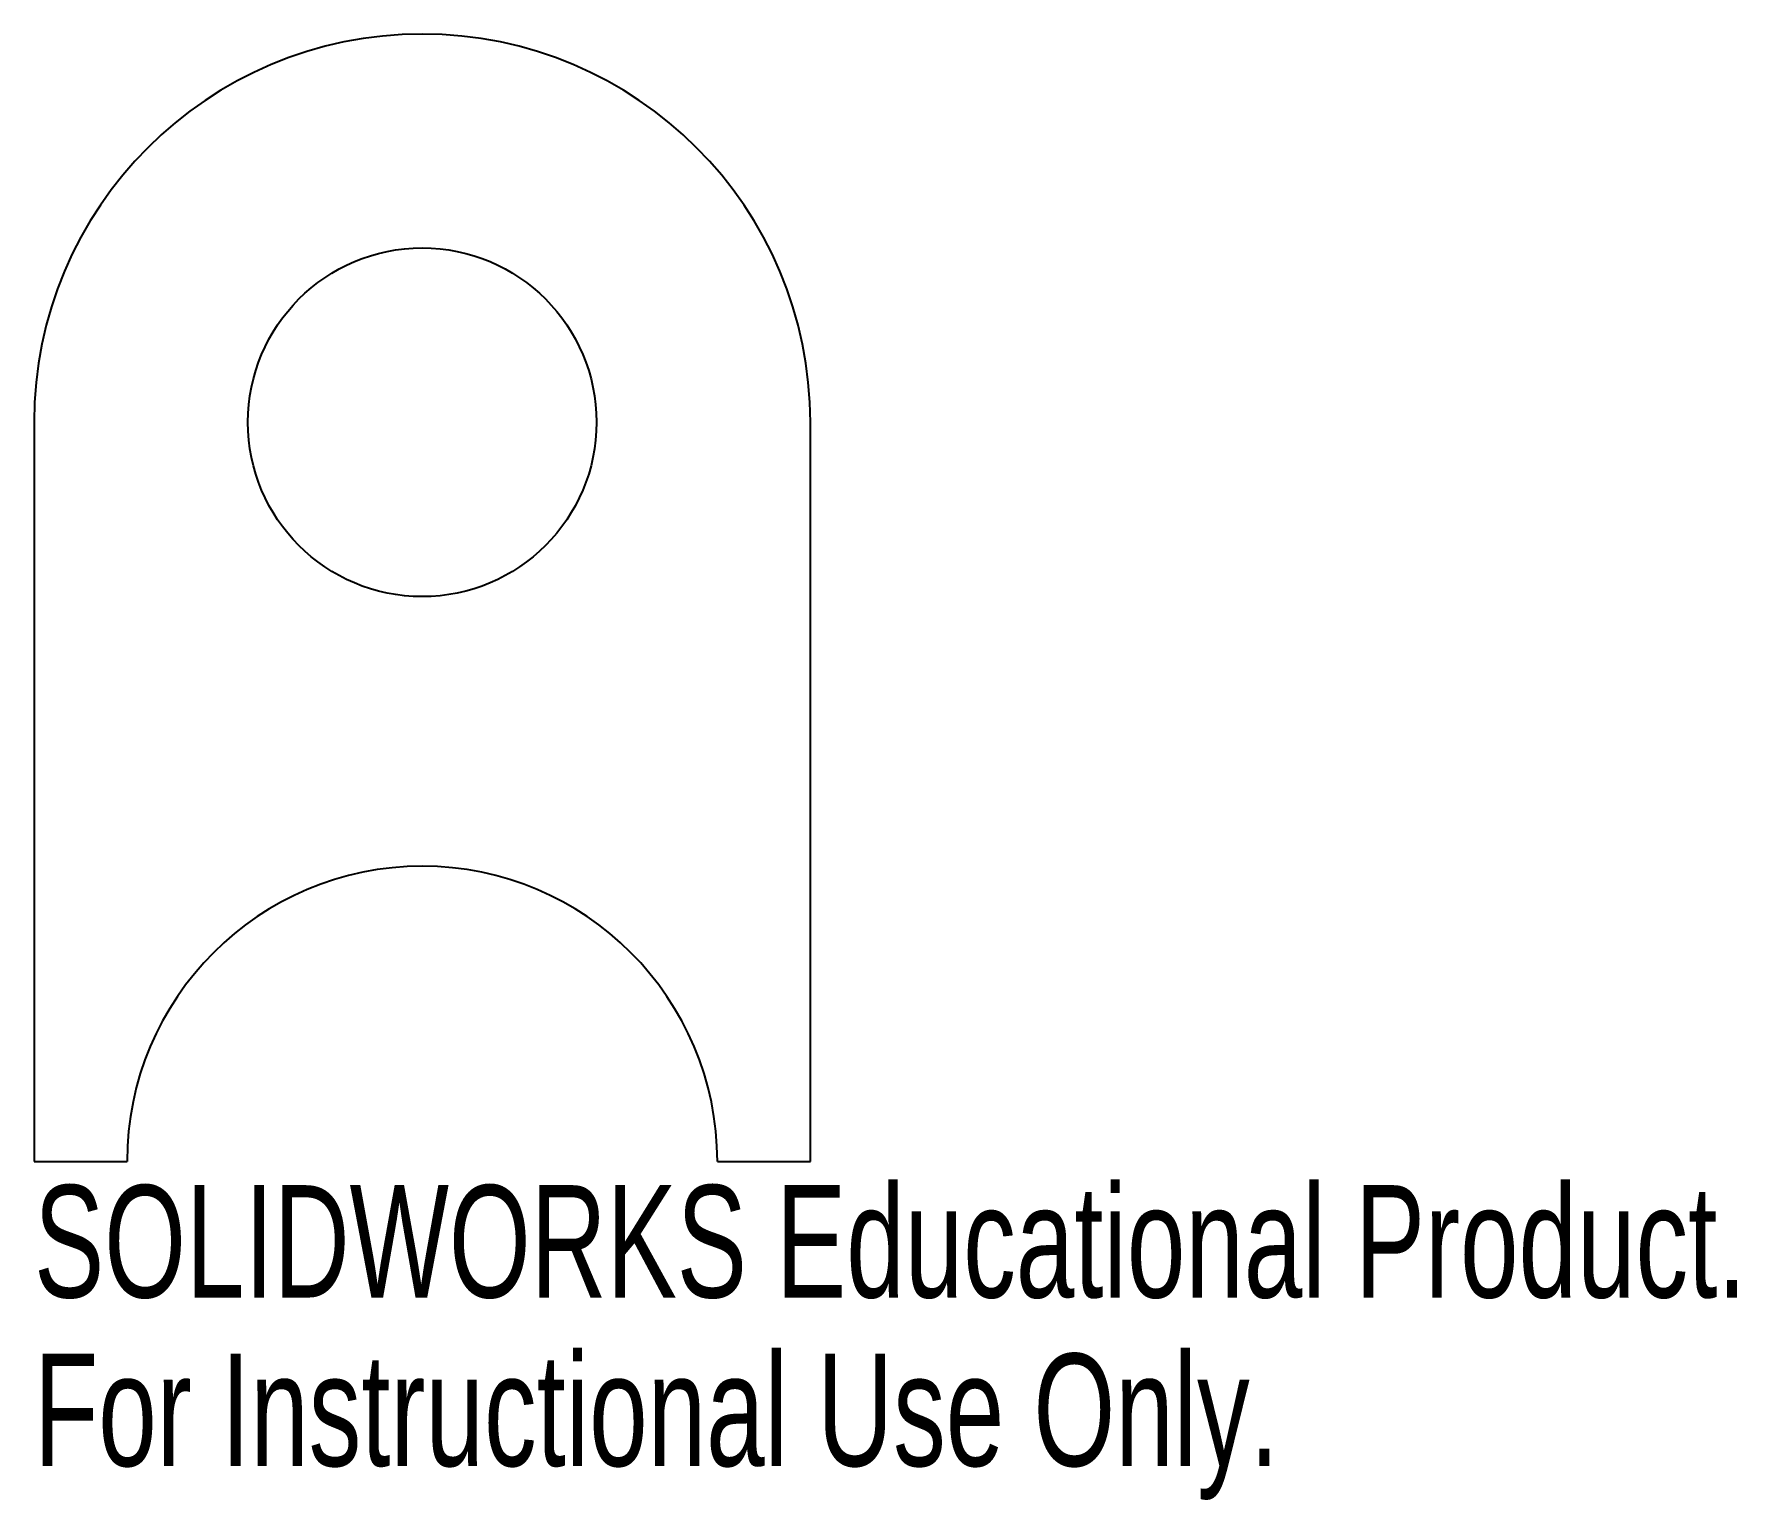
# Model space of a CAD drawing. Header units: millimetres. Extents: x -16.7 to 56.6, y -46.4 to 16.7.
import ezdxf

# ---------------------------------------------------------------- set-up
doc = ezdxf.new("R2010")
doc.units = ezdxf.units.MM
doc.styles.add('SLDTEXTSTYLE0', font='TXT', dxfattribs={"width": 0.7})

msp = doc.modelspace()

# ---------------------------------------------------------------- linework, layer by layer
at = {"color": 7, "linetype": 'Continuous', "lineweight": 25}
for p, q in [((-16.7, 0), (-16.7, -31.8)), ((16.7, -31.8), (16.7, 0)), ((-16.7, -31.8), (-12.7, -31.8)), ((12.7, -31.8), (16.7, -31.8))]:
    msp.add_line(p, q, dxfattribs=at)
msp.add_circle((0, 0), 7.5, dxfattribs=at)
for centre, radius in [((0, 0), 16.7), ((0, -31.8), 12.7)]:
    msp.add_arc(centre, radius, 0, 180, dxfattribs=at)

# ---------------------------------------------------------------- texts
at = {"color": 7, "linetype": 'Continuous', "char_height": 4.83362, "attachment_point": 1, "style": 'SLDTEXTSTYLE0'}
for s, insert in [('SOLIDWORKS Educational Product.', (-16.7, -32.82)), ('For Instructional Use Only.', (-16.7, -40.07))]:
    msp.add_mtext(s, dxfattribs=dict(at, insert=insert))

doc.saveas('drawing.dxf')
